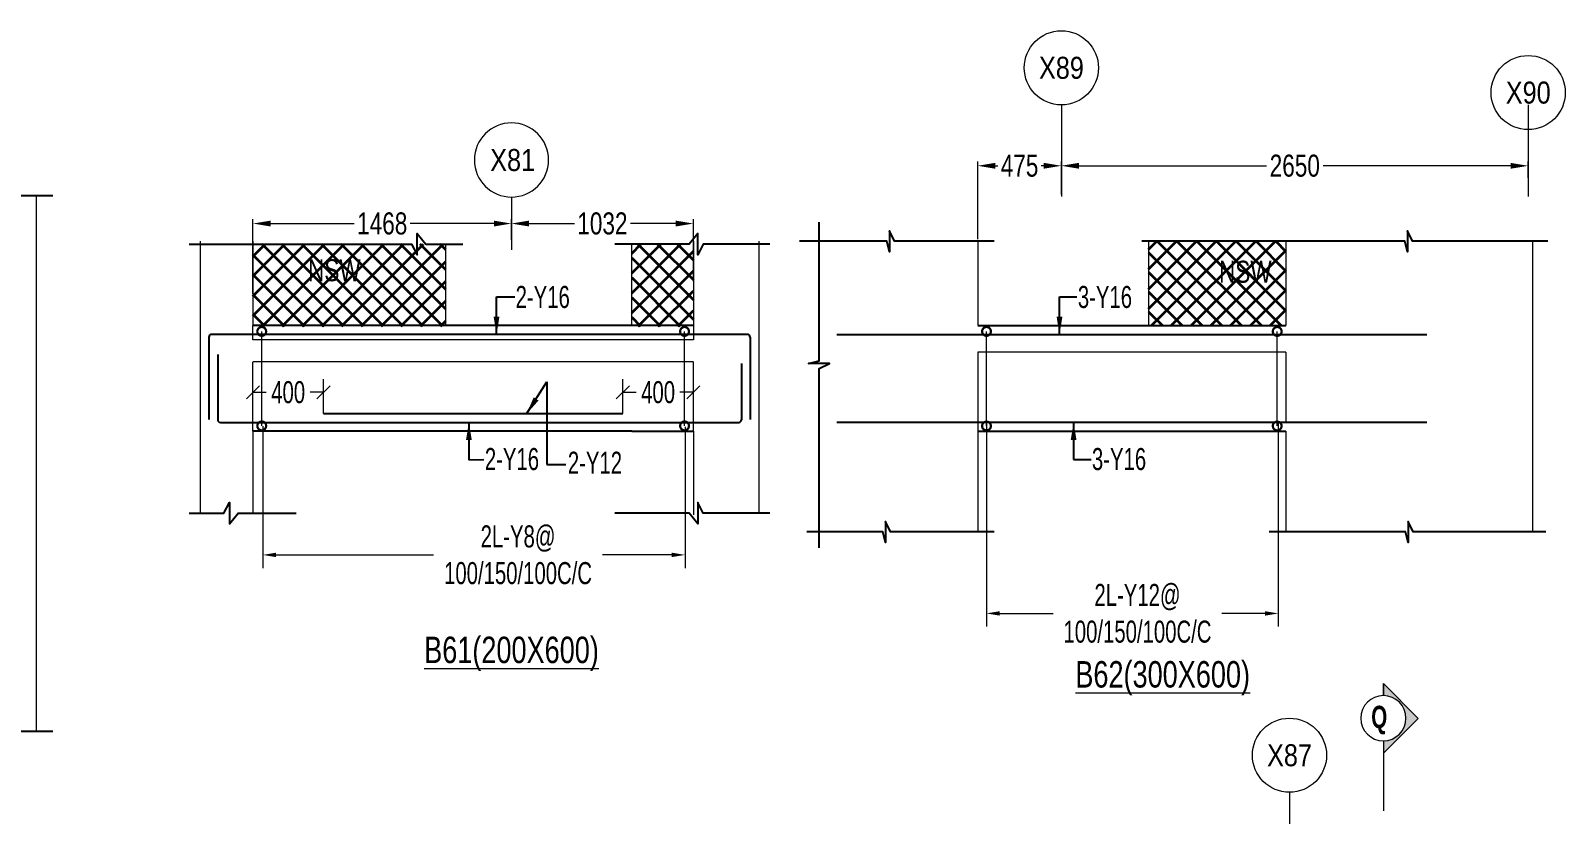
# Model space of a CAD drawing. Header units: millimetres. Extents: x -2697 to 288508, y -1308 to 60928.
# Drawn here: x 63538 to 72250, y 20140 to 24588 of the extents above; entities that cross this region are included whole.
import ezdxf
from ezdxf.enums import TextEntityAlignment as Align

# ---------------------------------------------------------------- set-up
doc = ezdxf.new("R2010")
doc.units = ezdxf.units.MM
doc.header["$LTSCALE"] = 100
for name, pattern in [('ACAD_ISO04W100', [30, 24, -3, 0, -3]), ('CONTINOUS', [0]), ('CONTINU', [0]), ('HIDDEN', [0.375, 0.25, -0.125])]:
    doc.linetypes.add(name, pattern=pattern)
doc.layers.get('Defpoints').update_dxf_attribs({"color": 1, "lineweight": 0})
for name, color, linetype in [('-S-ARROW', 253, 'Continuous'), ('-S-MISC', 8, 'Continuous'), ('-STR-BEAM', 7, 'CONTINU'), ('-STR-REINF', 3, 'Continuous'), ('-STR-TEXT', 6, 'Continuous')]:
    doc.layers.add(name, color=color, linetype=linetype)
for name, color, linetype, lineweight in [('-S-STIRUP', 11, 'Continuous', 9), ('-S-TEXT', 6, 'Continuous', 0), ('-STR-COLUMN', 5, 'HIDDEN', 13), ('-STR-RF-DIM', 252, 'CONTINOUS', 20), ('A-ANNO-GRID-LINE', 252, 'ACAD_ISO04W100', 20), ('A-ANNO-GRID-TEXT', 13, 'Continuous', 15), ('G-ANNO-SYMB', 8, 'CONTINOUS', 9), ('GRID DIM', 252, 'Continuous', 9), ('S-COL HATCH', 9, 'Continuous', 35), ('SEC TEXT', 9, 'Continuous', 18), ('SLAB LINE', 254, 'HIDDEN', 20)]:
    doc.layers.add(name, color=color, linetype=linetype, lineweight=lineweight)
doc.styles.add('BEAM-LS', font='romans.shx', dxfattribs={"width": 0.8})
doc.styles.add('Dim.s & Anno.(Misc.)', font='ARIALN.TTF')
doc.styles.add('SOBHA', font='swisscl.ttf', dxfattribs={"width": 0.9})
doc.styles.add('sobha.sed', font='swisscl.ttf')
doc.styles.add('Swis721 LtCn BT_B', font='', dxfattribs={"width": 0.9, "height": 250})
doc.styles.get('Swis721 LtCn BT_B').set_extended_font_data('Swis721 LtCn BT', bold=True)
doc.dimstyles.new('S-50', dxfattribs={"dimscale": 50, "dimtxt": 2.5, "dimasz": 2, "dimexe": 0.5, "dimexo": 0.25, "dimgap": 0.25, "dimtad": 0, "dimdec": 0, "dimrnd": 0.0005, "dimzin": 0, "dimdsep": 46, "dimtxsty": 'sobha.sed', "dimblk": 'OBLIQUE', "dimcen": 0.09, "dimclrd": 8, "dimclre": 8, "dimclrt": 6, "dimadec": 0, "dimazin": 0, "dimtfac": 1, "dimtdec": 0, "dimtofl": 0, "dimtmove": 2, "dimatfit": 3, "dimfxl": 0.18, "dimtolj": 1, "dimtzin": 0, "dimlwd": -1, "dimlwe": -1, "dimarcsym": 0})
doc.dimstyles.new('S-DIM50', dxfattribs={"dimscale": 50, "dimtxt": 2.5, "dimasz": 1.5, "dimexe": 1.5, "dimexo": 1, "dimgap": 0.5, "dimtad": 0, "dimdec": 0, "dimzin": 0, "dimdsep": 46, "dimtxsty": 'SOBHA', "dimcen": 0.09, "dimclrd": 256, "dimclre": 256, "dimclrt": 6, "dimadec": 5, "dimazin": 0, "dimtfac": 1, "dimtdec": 0, "dimtofl": 0, "dimtmove": 0, "dimatfit": 3, "dimfxl": 0.18, "dimtolj": 1, "dimtzin": 0, "dimlwd": -1, "dimlwe": -1, "dimarcsym": 0})
doc.dimstyles.new('STIRUP', dxfattribs={"dimscale": 50, "dimtxt": 2.5, "dimasz": 2.2, "dimexe": 0, "dimexo": 0, "dimgap": 0.5, "dimtad": 0, "dimdec": 0, "dimzin": 0, "dimdsep": 46, "dimtxsty": 'BEAM-LS', "dimblk": 'DOTSMALL', "dimcen": 0.09, "dimclrd": 256, "dimclre": 256, "dimclrt": 256, "dimadec": 5, "dimazin": 0, "dimtfac": 1, "dimtdec": 0, "dimtofl": 0, "dimtmove": 0, "dimatfit": 3, "dimldrblk": 'DOTSMALL', "dimfxl": 0, "dimfxlon": 1, "dimtolj": 1, "dimtzin": 0, "dimlwd": -1, "dimlwe": -1, "dimarcsym": 0})

# ---------------------------------------------------------------- blocks, each defined once
blk = doc.blocks.new('_Oblique')
at = {"color": 0, "linetype": 'ByBlock', "lineweight": -2}
blk.add_line((-0.5, -0.5), (0.5, 0.5), dxfattribs=at)
blk = doc.blocks.new('*D437')
at = {"layer": '-STR-RF-DIM', "transparency": 16777216}
for p, q in [((64855.8, 22344.3), (64855.8, 21537.8)), ((67252.5, 22339.5), (67252.5, 21537.8)), ((64930.8, 21612.8), (65825.4, 21612.8)), ((67177.5, 21612.8), (66783.8, 21612.8))]:
    blk.add_line(p, q, dxfattribs=at)
for points in [[(64930.8, 21625.3), (64930.8, 21600.3), (64855.8, 21612.8)], [(67177.5, 21625.3), (67177.5, 21600.3), (67252.5, 21612.8)]]:
    blk.add_solid(points, dxfattribs=at)
at = {"layer": 'Defpoints', "color": 0, "transparency": 16777216}
for p in [(64855.8, 22344.3, 178586.6), (67252.5, 22339.5, 0), (67252.5, 21612.8)]:
    blk.add_point(p, dxfattribs=at)
at = {"layer": '-STR-RF-DIM', "color": 6, "transparency": 16777216, "insert": (66304.6, 21612.8), "char_height": 125, "attachment_point": 5, "style": 'SOBHA'}
blk.add_mtext('\\A1;2L-Y8@\\P100/150/100C/C', dxfattribs=at)
blk = doc.blocks.new('_DotSmall')
at = {"color": 0, "linetype": 'ByBlock', "const_width": 0.5}
blk.add_lwpolyline([(-0.0625, 0, 1), (0.0625, 0, 1)], format="xyb", close=True, dxfattribs=at)
blk = doc.blocks.new('*D438')
at = {"layer": '-S-STIRUP', "ltscale": 100, "transparency": 16777216}
blk.add_line((64849.6, 22345.1), (64849.6, 22881.3), dxfattribs=at)
at = {"layer": 'Defpoints', "color": 0, "linetype": 'CONTINU', "ltscale": 100, "transparency": 16777216}
for p in [(64849.6, 22881.3), (64849.6, 22881.3), (64849.6, 22345.1)]:
    blk.add_point(p, dxfattribs=at)
at = {"layer": '-S-STIRUP', "linetype": 'CONTINU', "ltscale": 100, "transparency": 16777216, "xscale": 100, "yscale": 100, "zscale": 100}
for p, rotation in [((64849.6, 22881.3), 90), ((64849.6, 22345.1), 270)]:
    blk.add_blockref('_DotSmall', p, dxfattribs=dict(at, rotation=rotation))
blk = doc.blocks.new('*D439')
at = {"layer": '-S-STIRUP', "ltscale": 100, "transparency": 16777216}
blk.add_line((67249.7, 22345.1), (67249.7, 22881.3), dxfattribs=at)
at = {"layer": 'Defpoints', "color": 0, "linetype": 'CONTINU', "ltscale": 100, "transparency": 16777216}
for p in [(67249.7, 22881.3), (67249.7, 22881.3), (67249.7, 22345.1)]:
    blk.add_point(p, dxfattribs=at)
at = {"layer": '-S-STIRUP', "linetype": 'CONTINU', "ltscale": 100, "transparency": 16777216, "xscale": 100, "yscale": 100, "zscale": 100}
for p, rotation in [((67249.7, 22881.3), 90), ((67249.7, 22345.1), 270)]:
    blk.add_blockref('_DotSmall', p, dxfattribs=dict(at, rotation=rotation))
blk = doc.blocks.new('A-SYMB_Grid')
blk.add_circle((0, 0), 4.21)
at = {"style": 'Dim.s & Anno.(Misc.)'}
blk.add_attdef('GRID', text='', height=3, dxfattribs=at).set_placement((0, 0), align=Align.MIDDLE_CENTER)
blk = doc.blocks.new('*D440')
at = {"layer": 'Defpoints', "color": 0, "transparency": 16777216}
for p in [(66267.3, 23493.6), (66267.3, 23389.5, 0), (64799.7, 23084.8, 0)]:
    blk.add_point(p, dxfattribs=at)
at = {"layer": 'GRID DIM', "transparency": 16777216}
for p, q in [((64799.7, 23097.3), (64799.7, 23518.6)), ((64899.7, 23493.6), (65374.2, 23493.6)), ((66167.3, 23493.6), (65692.8, 23493.6)), ((66267.3, 23402), (66267.3, 23518.6))]:
    blk.add_line(p, q, dxfattribs=at)
for points in [[(64899.7, 23510.3), (64899.7, 23477), (64799.7, 23493.6)], [(66167.3, 23510.3), (66167.3, 23477), (66267.3, 23493.6)]]:
    blk.add_solid(points, dxfattribs=at)
at = {"layer": 'GRID DIM', "color": 13, "transparency": 16777216, "insert": (65533.5, 23493.6), "char_height": 125, "attachment_point": 5, "style": 'sobha.sed'}
blk.add_mtext('\\A1;1468', dxfattribs=at)
blk = doc.blocks.new('*D441')
at = {"layer": 'Defpoints', "color": 0, "transparency": 16777216}
for p in [(66267.3, 23493.6), (66267.3, 23389.5, 0), (67299.7, 23153.8, 0)]:
    blk.add_point(p, dxfattribs=at)
at = {"layer": 'GRID DIM', "transparency": 16777216}
for p, q in [((66267.3, 23402), (66267.3, 23518.6)), ((66367.3, 23493.6), (66624.3, 23493.6)), ((67199.7, 23493.6), (66942.7, 23493.6)), ((67299.7, 23166.3), (67299.7, 23518.6))]:
    blk.add_line(p, q, dxfattribs=at)
for points in [[(66367.3, 23510.3), (66367.3, 23477), (66267.3, 23493.6)], [(67199.7, 23510.3), (67199.7, 23477), (67299.7, 23493.6)]]:
    blk.add_solid(points, dxfattribs=at)
at = {"layer": 'GRID DIM', "color": 13, "transparency": 16777216, "insert": (66783.5, 23493.6), "char_height": 125, "attachment_point": 5, "style": 'sobha.sed'}
blk.add_mtext('\\A1;1032', dxfattribs=at)
blk = doc.blocks.new('*D518')
at = {"layer": '-STR-RF-DIM', "transparency": 16777216}
for p, q in [((68963.9, 22356.3), (68963.9, 21205.7)), ((70620.4, 22364.3), (70620.4, 21205.7)), ((69038.9, 21280.7), (69341.7, 21280.7)), ((70545.4, 21280.7), (70300.1, 21280.7))]:
    blk.add_line(p, q, dxfattribs=at)
for points in [[(69038.9, 21293.2), (69038.9, 21268.2), (68963.9, 21280.7)], [(70545.4, 21293.2), (70545.4, 21268.2), (70620.4, 21280.7)]]:
    blk.add_solid(points, dxfattribs=at)
at = {"layer": 'Defpoints', "color": 0, "transparency": 16777216}
for p in [(68963.9, 22356.3, 0), (70620.4, 22364.3, 0), (68963.9, 21280.7)]:
    blk.add_point(p, dxfattribs=at)
at = {"layer": '-STR-RF-DIM', "color": 6, "transparency": 16777216, "insert": (69820.9, 21280.7), "char_height": 125, "width": 697.915, "attachment_point": 5, "style": 'SOBHA'}
blk.add_mtext('\\A1;2L-Y12@\\P100/150/100C/C', dxfattribs=at)
blk = doc.blocks.new('*D519')
at = {"layer": '-S-STIRUP', "ltscale": 100, "transparency": 16777216}
blk.add_line((70614.1, 22344.6), (70614.1, 22881.3), dxfattribs=at)
at = {"layer": 'Defpoints', "color": 0, "linetype": 'CONTINU', "ltscale": 100, "transparency": 16777216}
for p in [(70614.1, 22881.3), (70614.1, 22881.3), (70614.1, 22344.6)]:
    blk.add_point(p, dxfattribs=at)
at = {"layer": '-S-STIRUP', "linetype": 'CONTINU', "ltscale": 100, "transparency": 16777216, "xscale": 100, "yscale": 100, "zscale": 100}
for p, rotation in [((70614.1, 22881.3), 90), ((70614.1, 22344.6), 270)]:
    blk.add_blockref('_DotSmall', p, dxfattribs=dict(at, rotation=rotation))
blk = doc.blocks.new('*D520')
at = {"layer": '-S-STIRUP', "ltscale": 100, "transparency": 16777216}
blk.add_line((68963.9, 22344.6), (68963.9, 22881.3), dxfattribs=at)
at = {"layer": 'Defpoints', "color": 0, "linetype": 'CONTINU', "ltscale": 100, "transparency": 16777216}
for p in [(68963.9, 22881.3), (68963.9, 22881.3), (68963.9, 22344.6)]:
    blk.add_point(p, dxfattribs=at)
at = {"layer": '-S-STIRUP', "linetype": 'CONTINU', "ltscale": 100, "transparency": 16777216, "xscale": 100, "yscale": 100, "zscale": 100}
for p, rotation in [((68963.9, 22881.3), 90), ((68963.9, 22344.6), 270)]:
    blk.add_blockref('_DotSmall', p, dxfattribs=dict(at, rotation=rotation))
blk = doc.blocks.new('*D521')
at = {"layer": 'Defpoints', "color": 0, "transparency": 16777216}
for p in [(69388.9, 23821.5), (69388.9, 23646.5), (68913.9, 23393.4)]:
    blk.add_point(p, dxfattribs=at)
at = {"layer": 'GRID DIM', "transparency": 16777216}
for p, q in [((68913.9, 23405.9), (68913.9, 23846.5)), ((69013.9, 23821.5), (69029, 23821.5)), ((69288.9, 23821.5), (69273.7, 23821.5)), ((69388.9, 23659), (69388.9, 23846.5))]:
    blk.add_line(p, q, dxfattribs=at)
for points in [[(69013.9, 23838.2), (69013.9, 23804.8), (68913.9, 23821.5)], [(69288.9, 23838.2), (69288.9, 23804.8), (69388.9, 23821.5)]]:
    blk.add_solid(points, dxfattribs=at)
at = {"layer": 'GRID DIM', "color": 13, "transparency": 16777216, "insert": (69151.4, 23821.5), "char_height": 125, "attachment_point": 5, "style": 'sobha.sed'}
blk.add_mtext('\\A1;475', dxfattribs=at)
blk = doc.blocks.new('*D522')
at = {"layer": 'Defpoints', "color": 0, "transparency": 16777216}
for p in [(72038.9, 23821.5), (72038.9, 23741.5), (69388.9, 23646.5)]:
    blk.add_point(p, dxfattribs=at)
at = {"layer": 'GRID DIM', "transparency": 16777216}
for p, q in [((69388.9, 23659), (69388.9, 23846.5)), ((69488.9, 23821.5), (70553.1, 23821.5)), ((71938.9, 23821.5), (70874.7, 23821.5)), ((72038.9, 23754), (72038.9, 23846.5))]:
    blk.add_line(p, q, dxfattribs=at)
for points in [[(69488.9, 23838.2), (69488.9, 23804.8), (69388.9, 23821.5)], [(71938.9, 23838.2), (71938.9, 23804.8), (72038.9, 23821.5)]]:
    blk.add_solid(points, dxfattribs=at)
at = {"layer": 'GRID DIM', "color": 13, "transparency": 16777216, "insert": (70713.9, 23821.5), "char_height": 125, "attachment_point": 5, "style": 'sobha.sed'}
blk.add_mtext('\\A1;2650', dxfattribs=at)
blk = doc.blocks.new('*D755')
at = {"layer": '-STR-RF-DIM', "transparency": 16777216}
for p, q in [((64799.7, 22314.8), (64799.7, 22610.7)), ((65199.7, 22414.8), (65199.7, 22610.7)), ((64799.7, 22535.7), (64875.7, 22535.7)), ((65199.7, 22535.7), (65123.7, 22535.7))]:
    blk.add_line(p, q, dxfattribs=at)
at = {"layer": 'Defpoints', "color": 0, "transparency": 16777216}
for p in [(65199.7, 22535.7), (65199.7, 22414.8, 0), (64799.7, 22314.8, 0)]:
    blk.add_point(p, dxfattribs=at)
at = {"layer": '-STR-RF-DIM', "transparency": 16777216, "xscale": 75, "yscale": 75, "zscale": 75, "rotation": 180}
blk.add_blockref('_Oblique', (64799.7, 22535.7), dxfattribs=at)
at = {"layer": '-STR-RF-DIM', "transparency": 16777216, "xscale": 75, "yscale": 75, "zscale": 75}
blk.add_blockref('_Oblique', (65199.7, 22535.7), dxfattribs=at)
at = {"layer": '-STR-RF-DIM', "color": 6, "transparency": 16777216, "insert": (64999.7, 22535.7), "char_height": 125, "attachment_point": 5, "style": 'SOBHA'}
blk.add_mtext('\\A1;400', dxfattribs=at)
blk = doc.blocks.new('*D754')
at = {"layer": '-STR-RF-DIM', "transparency": 16777216}
for p, q in [((66899.8, 22414.8), (66899.8, 22610.7)), ((67299.7, 22314.8), (67299.7, 22610.7)), ((66899.8, 22535.7), (66975.7, 22535.7)), ((67299.7, 22535.7), (67223.7, 22535.7))]:
    blk.add_line(p, q, dxfattribs=at)
at = {"layer": 'Defpoints', "color": 0, "transparency": 16777216}
for p in [(66899.8, 22535.7), (66899.8, 22414.8, 0), (67299.7, 22314.8, 0)]:
    blk.add_point(p, dxfattribs=at)
at = {"layer": '-STR-RF-DIM', "transparency": 16777216, "xscale": 75, "yscale": 75, "zscale": 75, "rotation": 180}
blk.add_blockref('_Oblique', (66899.8, 22535.7), dxfattribs=at)
at = {"layer": '-STR-RF-DIM', "transparency": 16777216, "xscale": 75, "yscale": 75, "zscale": 75}
blk.add_blockref('_Oblique', (67299.7, 22535.7), dxfattribs=at)
at = {"layer": '-STR-RF-DIM', "color": 6, "transparency": 16777216, "insert": (67099.7, 22535.7), "char_height": 125, "attachment_point": 5, "style": 'SOBHA'}
blk.add_mtext('\\A1;400', dxfattribs=at)
blk = doc.blocks.new('Detail View - M_Section Head - Structural Type 1-785420-STILT FLOOR FRAMING PLAN')
at = {"layer": 'G-ANNO-SYMB'}
h = blk.add_hatch(color=9, dxfattribs=at)
edge = h.paths.add_edge_path(flags=0)
edge.add_line((-8.5, 0), (-9.86, 0))
edge.add_line((-9.86, 0), (-5.99, 3.87))
edge.add_line((-5.99, 3.87), (-2.12, 0))
edge.add_line((-2.12, 0), (-3.5, 0))
edge.add_arc((-6, 0), 2.5, 360, 540)
for p, q in [((-5.99, 3.87), (-9.86, 0)), ((-5.99, 3.87), (-2.12, 0)), ((-8.5, 0), (-9.86, 0)), ((-3.5, 0), (-2.12, 0))]:
    blk.add_line(p, q, dxfattribs=at)
at = {"layer": 'G-ANNO-SYMB', "color": 5}
for p, q in [((-5.99, 3.87), (-9.86, 0)), ((-2.12, 0), (-5.99, 3.87)), ((-9.86, 0), (-8.5, 0)), ((-3.5, 0), (4.24, 0)), ((-3.5, 0), (-2.12, 0))]:
    blk.add_line(p, q, dxfattribs=at)
at = {"layer": 'G-ANNO-SYMB'}
blk.add_arc((-6, 0), 2.5, 360, 180, dxfattribs=at)
at = {"layer": 'G-ANNO-SYMB', "color": 5}
for start, end in [(360, 180), (180, 360)]:
    blk.add_arc((-6, 0), 2.5, start, end, dxfattribs=at)

msp = doc.modelspace()

# ---------------------------------------------------------------- hatches: boundary and pattern name
at = {"layer": 'S-COL HATCH'}
h = msp.add_hatch(dxfattribs=at)
h.set_pattern_fill('ANSI37', color=8, scale=25)
h.set_pattern_definition([(45, (5197.96, 30607.75), (-56.1266, 56.1266), []), (135, (5197.96, 30607.75), (-56.1266, -56.1266), [])])
h.paths.add_polyline_path([(67299.68, 22911.56), (66949.68, 22911.56), (66949.68, 23376.19), (67299.68, 23376.19)])
h.paths.add_polyline_path([(64799.73, 23376.19), (65894.68, 23376.19), (65894.68, 22911.56), (64799.73, 22911.56)])
h = msp.add_hatch(dxfattribs=at)
h.set_pattern_fill('ANSI37', color=8, scale=25)
h.set_pattern_definition([(45, (205589.71, -3827.12), (-56.1266, 56.1266), []), (135, (205589.71, -3827.12), (-56.1266, -56.1266), [])])
h.paths.add_polyline_path([(69883.86, 22914.28), (70663.86, 22914.28), (70663.86, 23393.38), (69883.86, 23393.38)])

# ---------------------------------------------------------------- linework, layer by layer
at = {"layer": '-S-MISC', "linetype": 'ByBlock', "ltscale": 1000, "elevation": 0}
for points in [[(63663.67, 23651.77), (63361.62, 23651.77), (63333.16, 23711.43), (63333.16, 23591.27), (63318.01, 23651.77), (63003.6, 23651.77)], [(69007.67, 23393.38), (68441.8, 23393.38), (68413.33, 23453.03), (68413.33, 23332.87), (68398.19, 23393.38), (67901.74, 23393.38)], [(72150.91, 23393.38), (71383.01, 23393.38), (71354.54, 23453.03), (71354.54, 23332.87), (71339.39, 23393.38), (69845.99, 23393.38)], [(69007.67, 21743.38), (68418.34, 21743.38), (68389.87, 21803.03), (68389.87, 21682.87), (68374.72, 21743.38), (67943.63, 21743.38)], [(72139.44, 21743.38), (71386.27, 21743.38), (71357.8, 21803.03), (71357.8, 21682.87), (71342.65, 21743.38), (70568.02, 21743.38)]]:
    msp.add_lwpolyline(points, dxfattribs=at)
at = {"layer": '-S-MISC', "linetype": 'ByBlock', "ltscale": 1000}
for points in [[(64437.16, 23376.19), (65700.18, 23376.19), (65731.05, 23316.53), (65731.05, 23436.7), (65780.9, 23376.19), (65990.53, 23376.19)], [(67734.76, 23376.19), (67356.13, 23376.19), (67325.27, 23316.53), (67325.27, 23436.7), (67275.42, 23376.19), (66853.84, 23376.19)], [(68013.86, 21653.04), (68013.86, 22670.04), (68073.52, 22698.51), (67953.35, 22698.51), (68013.86, 22713.66), (68013.86, 23501.48)], [(64437.16, 21850.15), (64635.11, 21850.15), (64665.98, 21909.81), (64665.98, 21789.65), (64715.83, 21850.15), (65044.86, 21850.15)], [(67734.76, 21850.15), (67356.13, 21850.15), (67325.27, 21909.81), (67325.27, 21789.65), (67275.42, 21850.15), (66853.84, 21850.15)], [(63663.67, 20609.79), (63381.26, 20609.79), (63352.79, 20669.45), (63352.79, 20549.28), (63337.64, 20609.79), (63024.02, 20609.79)]]:
    msp.add_lwpolyline(points, dxfattribs=at)
at = {"layer": '-STR-BEAM'}
for p, q in [((67299.68, 22914.28), (64799.73, 22914.28)), ((68913.86, 22914.28), (70663.86, 22914.28, 0)), ((66949.68, 22314.78), (64799.73, 22314.78)), ((66949.68, 22314.78), (65894.68, 22314.78, 0)), ((66949.68, 22314.78), (67299.68, 22314.78)), ((68913.86, 22314.28), (70663.86, 22314.28, 0))]:
    msp.add_line(p, q, dxfattribs=at)
at = {"layer": '-STR-COLUMN', "linetype": 'Continuous', "ltscale": 10}
for p, q in [((63569.86, 23651.77, 0), (63569.86, 20609.79, 0)), ((64499.73, 23393.38), (64499.73, 21850.15)), ((64799.73, 23393.38), (64799.73, 22914.28)), ((65894.68, 22911.56), (65894.68, 23376.19)), ((66949.68, 22911.56), (66949.68, 23376.19)), ((67299.68, 23393.38), (67299.68, 22914.28)), ((67672.18, 23393.38, 0), (67672.18, 21850.15)), ((68913.86, 23393.38), (68913.86, 22914.28)), ((69883.86, 23393.38), (69883.86, 22914.28)), ((70663.86, 23393.38), (70663.86, 22914.28)), ((72063.86, 23393.38), (72063.86, 21743.38)), ((64799.73, 22314.78), (64799.73, 21850.15)), ((67299.68, 22314.78), (67299.68, 21840.83)), ((68913.86, 22314.28), (68913.86, 21743.38)), ((70663.86, 22314.28), (70663.86, 21743.38))]:
    msp.add_line(p, q, dxfattribs=at)
at = {"layer": '-STR-REINF', "ltscale": 10}
for p, q in [((64549.73, 22849.28, 0), (64549.73, 22381.41, 0)), ((67607.18, 22864.28, 0), (64564.73, 22864.28, 0)), ((67622.18, 22849.28, 0), (67622.18, 22381.41, 0)), ((68113.86, 22864.28, 0), (71463.86, 22864.28, 0)), ((64599.73, 22750.47, 0), (64599.73, 22379.78)), ((67572.18, 22698.68, 0), (67572.18, 22379.78, 0)), ((65199.65, 22414.78, 0), (66899.76, 22414.78, 0)), ((64614.73, 22364.78), (67557.18, 22364.78, 0)), ((71463.86, 22364.28, 0), (68113.86, 22364.28, 0))]:
    msp.add_line(p, q, dxfattribs=at)
for centre, start, end in [((64564.73, 22849.28, 0), 90, 180), ((67607.18, 22849.28, 0), 0, 90), ((64614.73, 22379.78), 180, 270), ((67557.18, 22379.78, 0), 270, 0)]:
    msp.add_arc(centre, 15, start, end, dxfattribs=at)
at = {"layer": 'A-ANNO-GRID-LINE', "ltscale": 40}
for p, q in [((69388.89, 24167.05), (69388.89, 23646.51)), ((72038.89, 24167.05), (72038.89, 23646.51)), ((66267.29, 23643.78, 0), (66267.29, 23344.44, 0)), ((70683.68, 20265.14, 0), (70683.68, 19664.07, 0))]:
    msp.add_line(p, q, dxfattribs=at)
at = {"layer": 'SLAB LINE', "color": 9, "linetype": 'HIDDEN', "ltscale": 0.1}
for p, q in [((64799.73, 22834.28), (64799.73, 22914.28)), ((65444.45, 22914.28, 0), (65444.45, 22914.28)), ((67299.68, 22914.28), (67299.68, 22914.28)), ((67299.68, 22914.28), (67299.68, 22834.28)), ((67299.68, 22834.28), (64799.73, 22834.28)), ((67299.68, 22709.28), (64799.73, 22709.28)), ((64799.73, 22314.78), (64799.73, 22709.28)), ((67299.68, 22314.78), (67299.68, 22709.28))]:
    msp.add_line(p, q, dxfattribs=at)
at = {"layer": 'SLAB LINE', "linetype": 'HIDDEN', "ltscale": 0.1}
for p, q in [((68913.86, 22764.53), (68913.86, 22314.28)), ((70663.86, 22764.53, 0), (68913.86, 22764.53, 0)), ((70663.86, 22764.53), (70663.86, 22364.28))]:
    msp.add_line(p, q, dxfattribs=at)

# ---------------------------------------------------------------- block references
at = {"layer": 'A-ANNO-GRID-TEXT'}
ref = msp.add_blockref('A-SYMB_Grid', (69388.89, 24377.69), dxfattribs=dict(at, xscale=50, yscale=50, zscale=50))
ref.add_attrib('GRID', 'X89', dxfattribs={"layer": '0', "height": 125, "style": 'Dim.s & Anno.(Misc.)'}).set_placement((69389.15, 24377.69), align=Align.MIDDLE_CENTER)
ref = msp.add_blockref('A-SYMB_Grid', (72038.89, 24237.06, 0), dxfattribs=dict(at, xscale=50, yscale=50, zscale=50))
ref.add_attrib('GRID', 'X90', dxfattribs={"layer": '0', "height": 125, "style": 'Dim.s & Anno.(Misc.)'}).set_placement((72039.15, 24237.06, 0), align=Align.MIDDLE_CENTER)
ref = msp.add_blockref('A-SYMB_Grid', (66267.29, 23854.41, 0), dxfattribs=dict(at, xscale=-50, yscale=50, zscale=50))
ref.add_attrib('GRID', 'X81', dxfattribs={"layer": '0', "height": 125, "style": 'Dim.s & Anno.(Misc.)'}).set_placement((66273.94, 23854.41, 0), align=Align.MIDDLE_CENTER)
ref = msp.add_blockref('A-SYMB_Grid', (70683.68, 20475.77, 0), dxfattribs=dict(at, xscale=50, yscale=50, zscale=50))
ref.add_attrib('GRID', 'X87', dxfattribs={"layer": '0', "height": 125, "style": 'Dim.s & Anno.(Misc.)'}).set_placement((70683.94, 20475.77, 0), align=Align.MIDDLE_CENTER)
at = {"layer": 'G-ANNO-SYMB', "extrusion": (0, 0, -1), "xscale": -51.28199999999996, "yscale": 51.28199999999996, "zscale": 51.28199999999996, "rotation": 90}
msp.add_blockref('Detail View - M_Section Head - Structural Type 1-785420-STILT FLOOR FRAMING PLAN', (-71216.69, 20377.99), dxfattribs=at)

# ---------------------------------------------------------------- texts
at = {"layer": '-S-TEXT', "color": 6, "style": 'sobha.sed'}
for p in [(65112.34, 23166.27), (70283.62, 23157.66, 178586.59)]:
    msp.add_text('NSW', height=125, dxfattribs=at).set_placement(p)
at = {"layer": '-STR-TEXT', "color": 6, "char_height": 125, "style": 'SOBHA'}
for s, insert, attachment_point in [('\\A1;2-Y16', (66290.84, 23139.55, 0), 1), ('\\A1;3-Y16', (69482.31, 23139.55, 0), 1), ('\\A1;2-Y16', (66116.15, 22092.71), 7), ('\\A1;3-Y16', (69562.44, 22092.6, 0), 7), ('\\A1;2-Y12', (66895.04, 22073.6, 0), 9)]:
    msp.add_mtext(s, dxfattribs=dict(at, insert=insert, attachment_point=attachment_point))
at = {"layer": 'G-ANNO-SYMB', "color": 5, "insert": (71193.35, 20756.36), "char_height": 126.62, "width": 169.2306, "attachment_point": 2, "line_spacing_factor": 0.964267, "style": 'Swis721 LtCn BT_B'}
msp.add_mtext('Q', dxfattribs=at)
at = {"layer": 'SEC TEXT', "color": 1, "linetype": 'ByBlock', "style": 'sobha.sed'}
for s, rotation, p in [('%%UB61(200X600)', 359.989279, (65771.69, 20998.74, 0)), ('%%UB62(300X600)', 0.010721, (69468.21, 20859.88, 0))]:
    msp.add_text(s, height=150, rotation=rotation, dxfattribs=at).set_placement(p)

# ---------------------------------------------------------------- dimensions: what is measured, and where the dimension line sits
at = {"layer": '-S-STIRUP', "linetype": 'CONTINU', "ltscale": 100}
for base, p1, p2, picture, middle in [((64849.57, 22881.28, 178586.59), (64849.57, 22345.07, 178586.59), (64849.57, 22881.28, 178586.59), '*D438', (64849.57, 22613.17, 178586.59)), ((67249.68, 22881.28), (67249.68, 22345.07), (67249.68, 22881.28), '*D439', (67249.68, 22613.17)), ((68963.86, 22881.28), (68963.86, 22344.57), (68963.86, 22881.28), '*D520', (68963.86, 22612.92)), ((70614.11, 22881.28, 178586.59), (70614.11, 22344.57, 178586.59), (70614.11, 22881.28, 178586.59), '*D519', (70614.11, 22612.92, 178586.59))]:
    dim = msp.add_linear_dim(base=base, p1=p1, p2=p2, angle=90, text=' ', dimstyle='STIRUP', override={"dimasz": 2}, dxfattribs=at)
    dim.commit()
    dim.dimension.update_dxf_attribs({"geometry": picture, "text_midpoint": middle})
at = {"layer": '-STR-RF-DIM'}
dim = msp.add_linear_dim(base=(65199.65, 22535.73, 0), p1=(64799.73, 22314.78, 0), p2=(65199.65, 22414.78, 0), dimstyle='S-DIM50', override={"dimscale": 1, "dimtxt": 125, "dimasz": 75, "dimexe": 75, "dimexo": 0, "dimgap": 25, "dimblk1": 'Oblique', "dimblk2": 'Oblique', "dimsah": 1, "dimcen": 4.5, "dimfxl": 75}, dxfattribs=at)
dim.commit()
dim.dimension.update_dxf_attribs({"geometry": '*D755', "text_midpoint": (64999.69, 22535.73, 0)})
dim = msp.add_linear_dim(base=(66899.76, 22535.73, 0), p1=(67299.68, 22314.78), p2=(66899.76, 22414.78, 0), angle=180, dimstyle='S-DIM50', override={"dimscale": 1, "dimtxt": 125, "dimasz": 75, "dimexe": 75, "dimexo": 0, "dimgap": 25, "dimblk1": 'Oblique', "dimblk2": 'Oblique', "dimsah": 1, "dimcen": 4.5, "dimfxl": 75}, dxfattribs=at)
dim.commit()
dim.dimension.update_dxf_attribs({"geometry": '*D754', "text_midpoint": (67099.72, 22535.73, 0)})
dim = msp.add_linear_dim(base=(67252.55, 21612.76, 0), p1=(64855.77, 22344.26, 178586.59), p2=(67252.55, 22339.51), text='2L-Y8@\\P100/150/100C/C', dimstyle='S-DIM50', override={"dimscale": 1, "dimtxt": 125, "dimasz": 75, "dimexe": 75, "dimexo": 0, "dimgap": 25, "dimsah": 1, "dimcen": 4.5, "dimfxl": 75}, dxfattribs=at)
dim.commit()
dim.dimension.update_dxf_attribs({"geometry": '*D437', "text_midpoint": (66304.57, 21612.76, 0), "dimtype": 160})
dim = msp.add_linear_dim(base=(68963.86, 21280.7, 0), p1=(70620.36, 22364.28, 0), p2=(68963.86, 22356.28), angle=180, text='2L-Y12@\\P100/150/100C/C', dimstyle='S-DIM50', override={"dimscale": 1, "dimtxt": 125, "dimasz": 75, "dimexe": 75, "dimexo": 0, "dimgap": 25, "dimsah": 1, "dimcen": 4.5, "dimfxl": 75}, dxfattribs=at)
dim.commit()
dim.dimension.update_dxf_attribs({"geometry": '*D518', "text_midpoint": (69820.94, 21280.7, 0), "dimtype": 160})
at = {"layer": 'GRID DIM'}
for base, p1, p2, picture, middle in [((69388.89, 23821.51), (68913.86, 23393.38), (69388.89, 23646.51), '*D521', (69151.38, 23821.51)), ((72038.89, 23821.51), (69388.89, 23646.51), (72038.89, 23741.55), '*D522', (70713.89, 23821.51)), ((66267.29, 23493.64, 0), (64799.73, 23084.83), (66267.29, 23389.47, 0), '*D440', (65533.51, 23493.64, 0))]:
    dim = msp.add_linear_dim(base=base, p1=p1, p2=p2, dimstyle='S-50', override={"dimsah": 1, "dimclrd": 256, "dimclre": 256, "dimclrt": 13, "dimtmove": 1}, dxfattribs=at)
    dim.commit()
    dim.dimension.update_dxf_attribs({"geometry": picture, "text_midpoint": middle})
dim = msp.add_linear_dim(base=(66267.29, 23493.64, 0), p1=(67299.68, 23153.83), p2=(66267.29, 23389.47, 0), angle=180, dimstyle='S-50', override={"dimsah": 1, "dimclrd": 256, "dimclre": 256, "dimclrt": 13, "dimtmove": 1}, dxfattribs=at)
dim.commit()
dim.dimension.update_dxf_attribs({"geometry": '*D441', "text_midpoint": (66783.49, 23493.64, 0)})

# ---------------------------------------------------------------- leaders
at = {"layer": '-S-ARROW', "annotation_type": 0, "has_hookline": 1, "hookline_direction": 1}
for points, text_width in [([(66182.51, 22864.28, 0), (66182.51, 23077.05, 0), (66285.84, 23077.05, 0)], 318.18), ([(69378.27, 22864.28, 0), (69378.27, 23077.05, 0), (69477.31, 23077.05, 0)], 318.41), ([(66025.48, 22364.78, 0), (66025.48, 22152.01, 0), (66111.15, 22155.21, 0)], 318.18), ([(69458.4, 22364.28, 0), (69458.4, 22155.1, 0), (69557.44, 22155.1, 0)], 318.41)]:
    msp.add_leader(points, dimstyle='S-50', override={"dimasz": 2, "dimgap": 0.1, "dimtad": 0}, dxfattribs=dict(at, text_width=text_width))
at = {"layer": '-S-ARROW'}
msp.add_leader([(66353.33, 22413.69, 0), (66468.81, 22595.13, 0), (66468.81, 22126.5, 0), (66575.32, 22126.5, 0)], dimstyle='S-50', override={"dimasz": 2, "dimgap": 0.1, "dimtad": 0}, dxfattribs=at)

doc.saveas('drawing.dxf')
